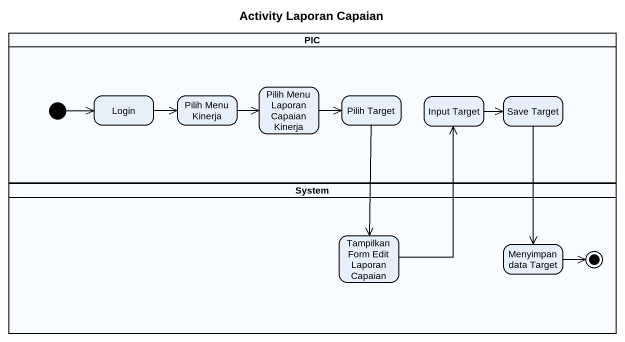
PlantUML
@startuml
title Activity Laporan Capaian
hide empty description
state PIC <<partition>> {
  state Login
  state "Pilih Menu Kinerja" as Pilih_Menu_Kinerja
  state "Pilih Menu Laporan Capaian Kinerja" as Pilih_Menu_Laporan_Capaian
  state "Pilih Target" as Pilih_Target
  state "Input Target" as Input_Target
  state "Save Target" as Save_Target
  [*] -right-> Login
}
state System <<partition>> {
  state "Tampilkan Form Edit Laporan Capaian" as Tampilkan_Form_Edit_Laporan
  state "Menyimpan data Target" as Menyimpan_data_Target
  Menyimpan_data_Target -right-> [*]
}
Login -right-> Pilih_Menu_Kinerja
Pilih_Menu_Kinerja -right-> Pilih_Menu_Laporan_Capaian
Pilih_Menu_Laporan_Capaian -right-> Pilih_Target
Pilih_Target --> Tampilkan_Form_Edit_Laporan
Input_Target -right-> Save_Target
Save_Target --> Menyimpan_data_Target
Tampilkan_Form_Edit_Laporan -up-> Input_Target
@enduml
